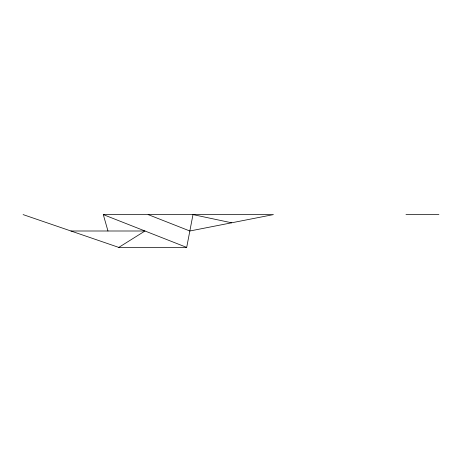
<?xml version="1.0" encoding="UTF-8"?>
<svg xmlns="http://www.w3.org/2000/svg" width="462" height="462" viewBox="0 0 462 462"><rect width="100%" height="100%" fill="white"/><g stroke="black" fill="none" stroke-linecap="round" stroke-linejoin="round"><path stroke-width="0.69" d="M23.1 214.599L118.78 247.401L186.688 247.401L192.995 214.599L231.635 222.8M118.78 247.401L144.987 231L70.94 231M107.964 231L103.292 214.599L273.429 214.599L189.842 231L148.146 214.599M405.988 214.599L438.9 214.599M103.292 214.599L186.688 247.401"/></g></svg>
